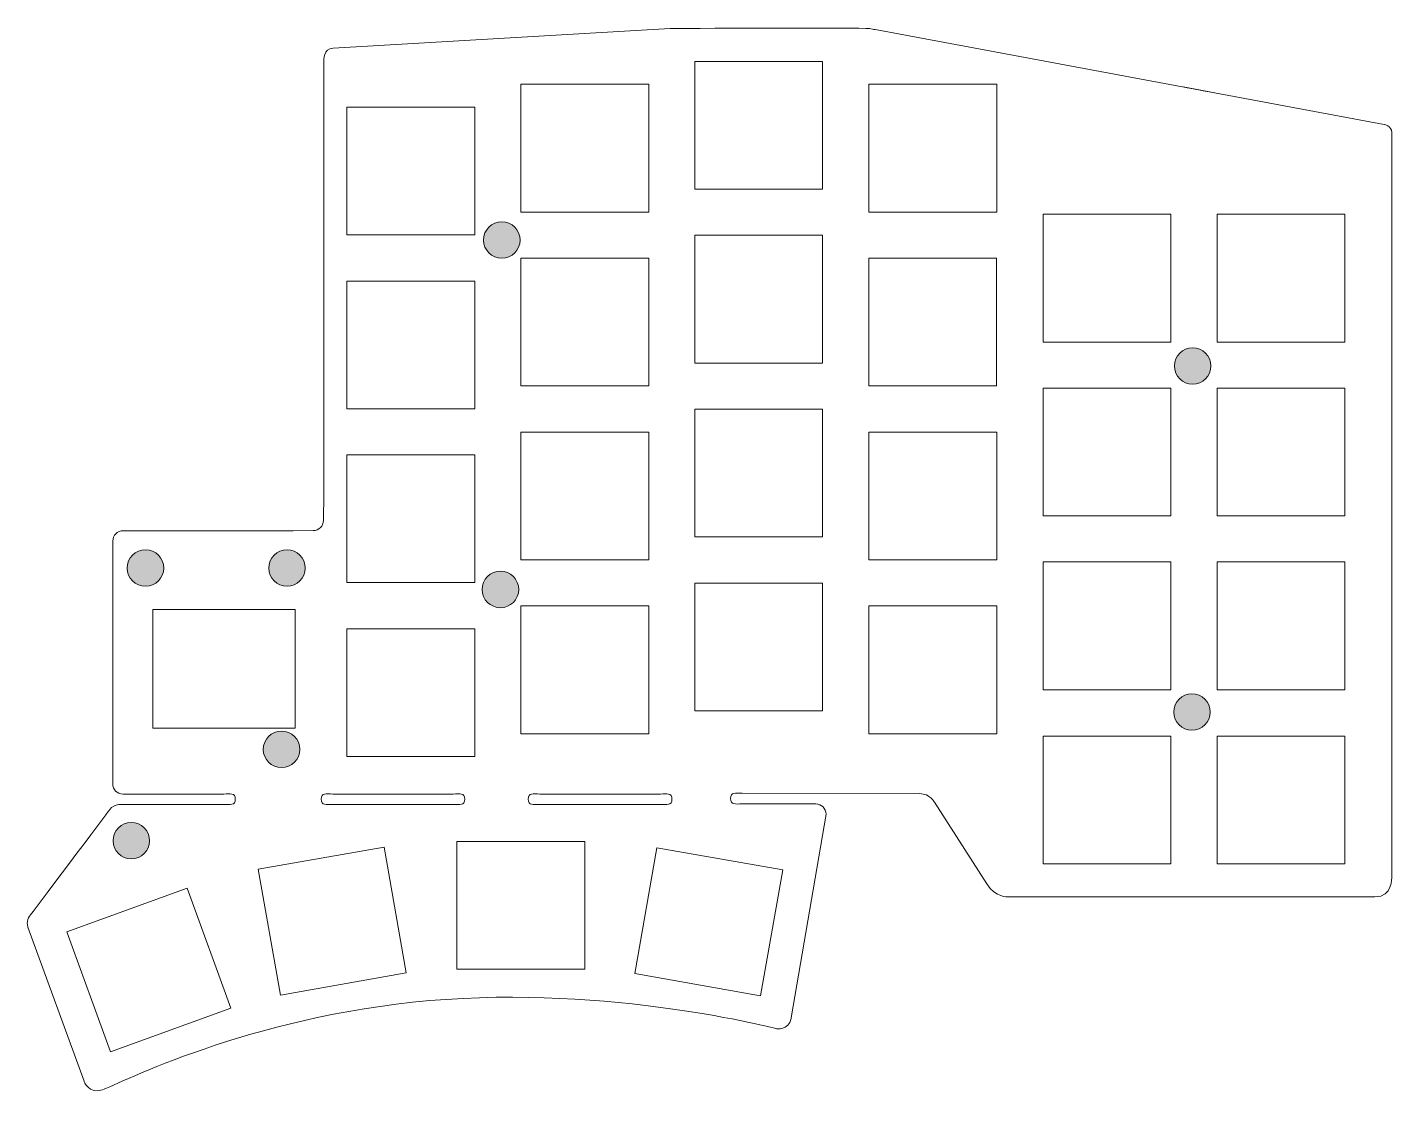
# Model space of a CAD drawing. Header units: millimetres. Extents: x 33 to 183, y 8 to 124.
import ezdxf

# ---------------------------------------------------------------- set-up
doc = ezdxf.new("R2010")
doc.units = ezdxf.units.MM
doc.header["$MEASUREMENT"] = 0
for name, color, linetype, lineweight in [('Layer 1', 7, 'Continuous', 0), ('Layer 2', 7, 'Continuous', 0), ('Layer 3', 7, 'Continuous', 0)]:
    doc.layers.add(name, color=color, linetype=linetype, lineweight=lineweight)

# ---------------------------------------------------------------- blocks, each defined once
blk = doc.blocks.new('Block_0')
at = {"layer": 'Layer 1', "true_color": 0x000000, "transparency": 33554687}
h = blk.add_hatch(color=18, dxfattribs=at)
h.dxf.hatch_style = 2
edge = h.paths.add_edge_path()
edge.add_arc((85.07, 101.16), 2, 0, 360)
h = blk.add_hatch(color=18, dxfattribs=at)
h.dxf.hatch_style = 2
edge = h.paths.add_edge_path()
edge.add_arc((160.71, 87.37), 2, 0, 360)
h = blk.add_hatch(color=18, dxfattribs=at)
h.dxf.hatch_style = 2
edge = h.paths.add_edge_path()
edge.add_arc((46.05, 65.23), 2, 0, 360)
h = blk.add_hatch(color=18, dxfattribs=at)
h.dxf.hatch_style = 2
edge = h.paths.add_edge_path()
edge.add_arc((61.55, 65.23), 2, 0, 360)
h = blk.add_hatch(color=18, dxfattribs=at)
h.dxf.hatch_style = 2
edge = h.paths.add_edge_path()
edge.add_arc((84.92, 62.88), 2, 0, 360)
h = blk.add_hatch(color=18, dxfattribs=at)
h.dxf.hatch_style = 2
edge = h.paths.add_edge_path()
edge.add_arc((160.64, 49.45), 2, 0, 360)
h = blk.add_hatch(color=18, dxfattribs=at)
h.dxf.hatch_style = 2
edge = h.paths.add_edge_path()
edge.add_arc((60.95, 45.36), 2, 0, 360)
h = blk.add_hatch(color=18, dxfattribs=at)
h.dxf.hatch_style = 2
edge = h.paths.add_edge_path()
edge.add_arc((44.5, 35.35), 2, 0, 360)
at = {"layer": 'Layer 1', "color": 18, "lineweight": 0, "true_color": 0x000000}
for centre in [(85.07, 101.16), (160.71, 87.37), (46.05, 65.23), (61.55, 65.23), (84.92, 62.88), (160.64, 49.45), (60.95, 45.36), (44.5, 35.35)]:
    blk.add_circle(centre, 2, dxfattribs=at)
blk = doc.blocks.new('Block_1')
at = {"layer": 'Layer 3', "true_color": 0x000000, "transparency": 33554687}
h = blk.add_hatch(color=18, dxfattribs=at)
h.dxf.hatch_style = 2
edge = h.paths.add_edge_path()
edge.add_spline(control_points=[(125.94, 124.22), (125.94, 124.22), (125.67, 124.27), (125.67, 124.27), (125.75, 124.25), (125.84, 124.24), (125.94, 124.22)], knot_values=[0, 0, 0, 0, 1, 1, 1, 2, 2, 2, 2], degree=3, periodic=0)
h = blk.add_hatch(color=18, dxfattribs=at)
h.dxf.hatch_style = 2
edge = h.paths.add_edge_path()
edge.add_spline(control_points=[(163.16, 117.28), (163.16, 117.28), (159.69, 117.93), (159.69, 117.93), (160.87, 117.71), (162.03, 117.49), (163.16, 117.28)], knot_values=[0, 0, 0, 0, 1, 1, 1, 2, 2, 2, 2], degree=3, periodic=0)
at = {"layer": 'Layer 3', "color": 18, "lineweight": 9, "true_color": 0x000000}
blk.add_lwpolyline([(116.77, 15.94)], dxfattribs=at)
for points, knots in [([(42.46, 65.94), (42.46, 65.94), (42.46, 41.6), (42.46, 41.6), (42.46, 40.97), (42.95, 40.47), (43.59, 40.47), (43.59, 40.47), (54.62, 40.47), (54.62, 40.47), (55.33, 40.47), (55.89, 40.62), (55.89, 39.91), (55.89, 39.2), (55.33, 39.31), (54.62, 39.31), (54.62, 39.31), (43.13, 39.31), (43.13, 39.31), (42.74, 39.28), (42.39, 39.06), (42.14, 38.78), (42.11, 38.75), (42.07, 38.71), (42.07, 38.68), (42.07, 38.68), (33.39, 27.14), (33.36, 27.1), (33.18, 26.86), (33.11, 26.58), (33.11, 26.29), (33.11, 26.15), (33.15, 26.01), (33.18, 25.87), (33.18, 25.87), (39.32, 9.01), (39.32, 9.01), (39.32, 9.01), (39.85, 7.53), (41.33, 8.05), (43.06, 8.69), (57.38, 16.1), (77.14, 17.83), (96.89, 19.56), (115.13, 14.76), (115.13, 14.76), (115.13, 14.76), (116.44, 14.51), (116.76, 15.89), (116.76, 15.89), (116.77, 15.94), (116.77, 15.94), (116.77, 15.94), (120.57, 38.25), (120.57, 38.25), (120.57, 38.89), (120.07, 39.38), (119.44, 39.38), (119.44, 39.38), (111.38, 39.38), (111.38, 39.38), (110.67, 39.38), (110.11, 39.28), (110.11, 39.98), (110.11, 40.69), (110.67, 40.55), (111.38, 40.55), (111.38, 40.55), (130.83, 40.51), (130.83, 40.51), (131.96, 40.51), (132.45, 39.56), (132.45, 39.56), (132.45, 39.56), (138.17, 30.63), (138.17, 30.63), (139.14, 29.11), (140.5, 29.19), (140.5, 29.19), (140.5, 29.19), (178.74, 29.19), (180.68, 29.19), (182.62, 29.19), (182.51, 31.37), (182.51, 31.37), (182.51, 31.37), (182.51, 112.19), (182.51, 112.94), (182.51, 113.68), (181.7, 113.82), (181.7, 113.82), (181.7, 113.82), (125.94, 124.22), (125.94, 124.22), (125.94, 124.22), (125.67, 124.27), (125.67, 124.27), (125.67, 124.27), (125.33, 124.33), (125.33, 124.33), (124.48, 124.47), (103.49, 124.33), (103.49, 124.33), (103.49, 124.33), (66.61, 122.19), (66.61, 122.19), (65.51, 122.14), (65.57, 120.8), (65.57, 120.8), (65.57, 120.8), (65.57, 77.56), (65.57, 73.32), (65.57, 73.32), (65.54, 70.46), (65.54, 70.46), (65.54, 69.82), (65.04, 69.33), (64.41, 69.33), (64.41, 69.33), (62.24, 69.31), (62.24, 69.31), (62.24, 69.31), (46.05, 69.31), (46.05, 69.31), (46.05, 69.31), (43.6, 69.31), (43.6, 69.31), (42.97, 69.31), (42.48, 68.81), (42.48, 68.18), (42.48, 68.18), (42.46, 65.94), (42.46, 65.94)], [0, 0, 0, 0, 1, 1, 1, 2, 2, 2, 3, 3, 3, 4, 4, 4, 5, 5, 5, 6, 6, 6, 7, 7, 7, 8, 8, 8, 9, 9, 9, 10, 10, 10, 11, 11, 11, 12, 12, 12, 13, 13, 13, 14, 14, 14, 15, 15, 15, 16, 16, 16, 17, 17, 17, 18, 18, 18, 19, 19, 19, 20, 20, 20, 21, 21, 21, 22, 22, 22, 23, 23, 23, 24, 24, 24, 25, 25, 25, 26, 26, 26, 27, 27, 27, 28, 28, 28, 29, 29, 29, 30, 30, 30, 31, 31, 31, 32, 32, 32, 33, 33, 33, 34, 34, 34, 35, 35, 35, 36, 36, 36, 37, 37, 37, 38, 38, 38, 39, 39, 39, 40, 40, 40, 41, 41, 41, 42, 42, 42, 43, 43, 43, 44, 44, 44, 44]), ([(125.94, 124.22), (125.94, 124.22), (125.67, 124.27), (125.67, 124.27), (125.75, 124.25), (125.84, 124.24), (125.94, 124.22)], [0, 0, 0, 0, 1, 1, 1, 2, 2, 2, 2]), ([(163.16, 117.28), (163.16, 117.28), (159.69, 117.93), (159.69, 117.93), (160.87, 117.71), (162.03, 117.49), (163.16, 117.28)], [0, 0, 0, 0, 1, 1, 1, 2, 2, 2, 2]), ([(79.75, 39.31), (79.75, 39.31), (66.56, 39.31), (66.56, 39.31), (65.85, 39.31), (65.29, 39.2), (65.29, 39.91), (65.29, 40.62), (65.85, 40.47), (66.56, 40.47), (66.56, 40.47), (79.75, 40.47), (79.75, 40.47), (80.45, 40.47), (81.02, 40.62), (81.02, 39.91), (81.02, 39.2), (80.45, 39.31), (79.75, 39.31)], [0, 0, 0, 0, 1, 1, 1, 2, 2, 2, 3, 3, 3, 4, 4, 4, 5, 5, 5, 6, 6, 6, 6]), ([(102.43, 39.31), (102.43, 39.31), (89.23, 39.31), (89.23, 39.31), (88.53, 39.31), (87.96, 39.2), (87.96, 39.91), (87.96, 40.62), (88.53, 40.47), (89.23, 40.47), (89.23, 40.47), (102.43, 40.47), (102.43, 40.47), (103.13, 40.47), (103.7, 40.62), (103.7, 39.91), (103.7, 39.2), (103.13, 39.31), (102.43, 39.31)], [0, 0, 0, 0, 1, 1, 1, 2, 2, 2, 3, 3, 3, 4, 4, 4, 5, 5, 5, 6, 6, 6, 6])]:
    blk.add_open_spline(points, degree=3, knots=knots, dxfattribs=at)
blk.add_open_spline([(43.13, 39.31), (43.13, 39.31), (43.13, 39.31), (43.13, 39.31)], degree=3, dxfattribs=at)

msp = doc.modelspace()

# ---------------------------------------------------------------- linework, layer by layer
at = {"layer": 'Layer 2', "color": 18, "lineweight": 9, "true_color": 0x000000}
for points in [[(120.2, 106.73), (106.2, 106.73), (106.2, 120.73), (120.2, 120.73)], [(101.15, 104.23), (87.15, 104.23), (87.15, 118.23), (101.15, 118.23)], [(139.27, 104.23), (125.27, 104.23), (125.27, 118.23), (139.27, 118.23)], [(82.1, 101.73), (68.1, 101.73), (68.1, 115.73), (82.1, 115.73)], [(158.34, 89.99), (144.34, 89.99), (144.34, 103.99), (158.34, 103.99)], [(177.39, 89.99), (163.39, 89.99), (163.39, 103.99), (177.39, 103.99)], [(120.2, 87.68), (106.2, 87.68), (106.2, 101.68), (120.2, 101.68)], [(101.15, 85.18), (87.15, 85.18), (87.15, 99.18), (101.15, 99.18)], [(139.25, 85.18), (125.25, 85.18), (125.25, 99.18), (139.25, 99.18)], [(82.1, 82.66), (68.1, 82.66), (68.1, 96.66), (82.1, 96.66)], [(158.34, 70.94), (144.34, 70.94), (144.34, 84.94), (158.34, 84.94)], [(177.39, 70.94), (163.39, 70.94), (163.39, 84.94), (177.39, 84.94)], [(120.2, 68.63), (106.2, 68.63), (106.2, 82.63), (120.2, 82.63)], [(101.15, 66.13), (87.15, 66.13), (87.15, 80.13), (101.15, 80.13)], [(139.27, 66.13), (125.27, 66.13), (125.27, 80.13), (139.27, 80.13)], [(82.1, 63.63), (68.1, 63.63), (68.1, 77.63), (82.1, 77.63)], [(158.34, 51.89), (144.34, 51.89), (144.34, 65.89), (158.34, 65.89)], [(177.39, 51.89), (163.39, 51.89), (163.39, 65.89), (177.39, 65.89)], [(120.2, 49.58), (106.2, 49.58), (106.2, 63.58), (120.2, 63.58)], [(46.84, 60.7), (62.44, 60.7), (62.44, 47.7), (46.84, 47.7)], [(101.15, 47.08), (87.15, 47.08), (87.15, 61.08), (101.15, 61.08)], [(139.27, 47.08), (125.27, 47.08), (125.27, 61.08), (139.27, 61.08)], [(82.1, 44.58), (68.1, 44.58), (68.1, 58.58), (82.1, 58.58)], [(158.34, 32.81), (144.34, 32.81), (144.34, 46.81), (158.34, 46.81)], [(177.39, 32.81), (163.39, 32.81), (163.39, 46.81), (177.39, 46.81)], [(58.39, 32.22), (72.17, 34.65), (74.61, 20.86), (60.82, 18.43)], [(94.15, 21.28), (80.15, 21.28), (80.15, 35.28), (94.15, 35.28)], [(102.05, 34.58), (115.84, 32.15), (113.4, 18.36), (99.62, 20.79)], [(50.6, 30.16), (55.39, 17.01), (42.23, 12.22), (37.44, 25.37)]]:
    msp.add_lwpolyline(points, close=True, dxfattribs=at)

# ---------------------------------------------------------------- block references
at = {"layer": 'Layer 1'}
msp.add_blockref('Block_0', (0, 0), dxfattribs=at)
at = {"layer": 'Layer 3'}
msp.add_blockref('Block_1', (0, 0), dxfattribs=at)

doc.saveas('drawing.dxf')
